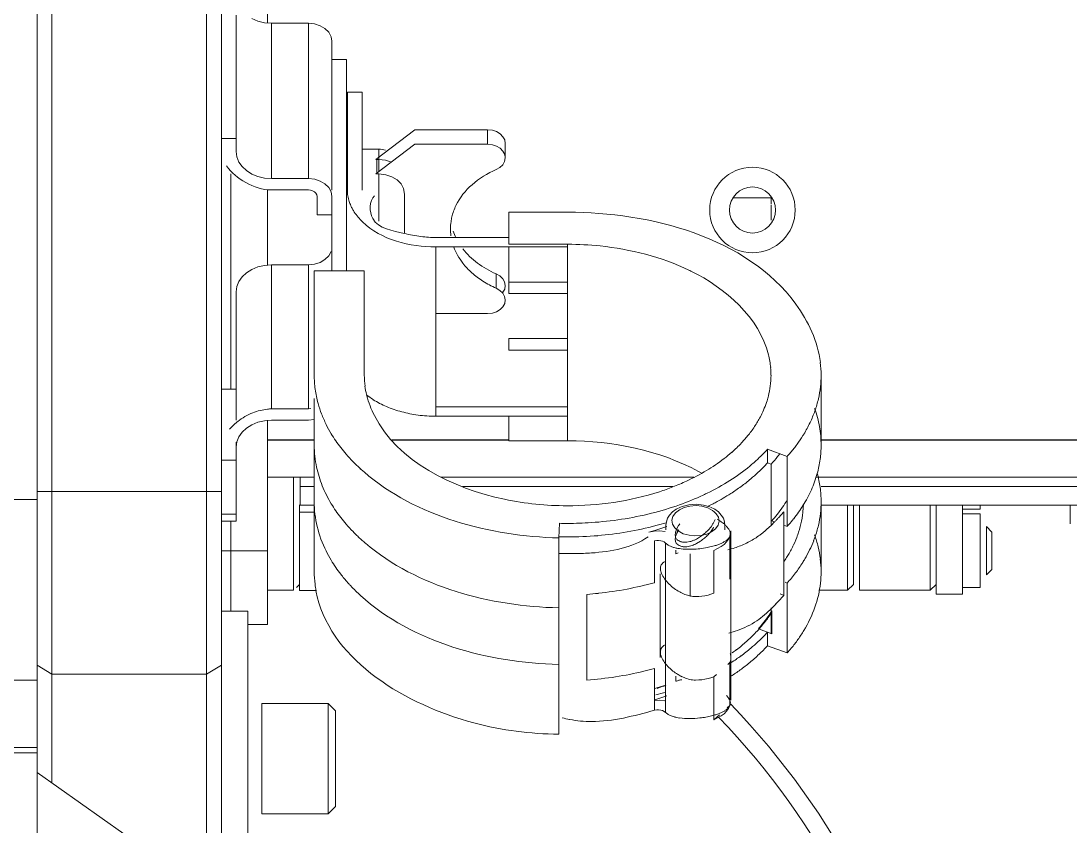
# Model space of a CAD drawing. Header units: centimetres. Extents: x 405464 to 563355, y 50011 to 66875.
# Drawn here: x 512110.53 to 512119.57, y 53189.44 to 53196.38 of the extents above; entities that cross this region are included whole.
import ezdxf

# ---------------------------------------------------------------- set-up
doc = ezdxf.new("R2010")
doc.units = ezdxf.units.CM
doc.linetypes.add('DASHED2', pattern=[9.525, 6.35, -3.175])
doc.layers.get('0').update_dxf_attribs({"lineweight": 9})
doc.layers.add('0-KRCN-MİMARİ-220526', color=8, linetype='Continuous', lineweight=9)
doc.layers.add('03__ASM_ALL_CURVES', color=7, linetype='Continuous')
doc.layers.add('DV_alçıpanel_duvar_yeni', color=1, linetype='Continuous', lineweight=20, true_color=0xff0000)

# ---------------------------------------------------------------- blocks, each defined once
blk = doc.blocks.new('A$C64829d13')
at = {"color": 8, "linetype": 'Continuous'}
for p, q in [((149.6477, 88.6229), (149.6477, 90.2788)), ((149.6014, 89.8401), (149.6014, 90.1703)), ((149.6311, 90.0339), (149.6311, 90.1604)), ((149.7137, 90.1081), (149.8375, 90.0206)), ((149.8375, 90.0045), (149.8375, 90.1119)), ((149.5034, 90.0589), (149.5116, 90.0671)), ((149.5034, 89.9516), (149.5034, 90.0589)), ((149.5859, 90.0671), (149.5116, 90.0671)), ((149.5116, 89.9433), (149.5116, 90.0671)), ((149.5859, 89.9433), (149.5859, 90.0671)), ((149.6311, 89.1017), (149.6311, 90.0339)), ((149.821, 90.0323), (149.821, 89.7059)), ((149.8375, 90.0045), (149.8375, 89.9986)), ((149.8375, 89.9986), (149.9828, 89.9986)), ((149.8375, 88.8953), (149.8375, 89.9986)), ((150.0026, 89.9928), (149.8375, 89.9928)), ((149.2531, 89.978), (149.2531, 89.9653)), ((149.2532, 89.765), (149.2532, 89.9653)), ((149.0795, 89.9616), (149.0731, 89.9562)), ((149.0751, 89.9597), (149.0795, 89.9616)), ((149.0795, 89.9136), (149.0795, 89.9616)), ((149.1271, 89.9574), (149.1233, 89.9586)), ((149.1334, 89.9534), (149.135, 89.9523)), ((149.1334, 89.7637), (149.1334, 89.9534)), ((149.0614, 89.9457), (149.063, 89.949)), ((149.0643, 89.9484), (149.0614, 89.9457)), ((149.0614, 89.9457), (149.0614, 89.8977)), ((149.1434, 89.9506), (149.1457, 89.951)), ((149.1457, 89.951), (149.1457, 89.9042)), ((149.5034, 89.9516), (149.5116, 89.9433)), ((149.5859, 89.9433), (149.5116, 89.9433)), ((149.0603, 89.9398), (149.0603, 89.7501)), ((149.132, 89.9349), (149.1387, 89.9372)), ((149.1387, 89.9372), (149.1454, 89.9393)), ((149.1218, 89.9186), (149.1218, 89.9128)), ((149.0763, 89.911), (149.0795, 89.9136)), ((149.0963, 89.9171), (149.0999, 89.9172)), ((149.2217, 89.9173), (149.2217, 89.8212)), ((149.6311, 89.9005), (149.6477, 89.9107)), ((149.6477, 89.9107), (149.821, 89.9107)), ((149.8375, 89.9005), (149.821, 89.9107)), ((150.0026, 89.9174), (149.8375, 89.9174)), ((149.0603, 89.8918), (149.0605, 89.8944)), ((149.0605, 89.8944), (149.0614, 89.8977)), ((149.0614, 89.8977), (149.0636, 89.8997)), ((148.9972, 89.8868), (149.0192, 89.8787)), ((148.9972, 89.8085), (148.9972, 89.8868)), ((149.1396, 89.8918), (149.1396, 89.7982)), ((149.0192, 89.8787), (149.0192, 89.8635)), ((149.0144, 89.8653), (149.0294, 89.8597)), ((149.0144, 89.8395), (149.0144, 89.8653)), ((149.0151, 89.8364), (149.0151, 89.865)), ((149.6014, 89.8549), (149.5793, 89.8549)), ((149.5793, 89.6261), (149.5793, 89.8549)), ((149.6014, 89.8401), (149.6311, 89.8401)), ((149.6206, 89.7392), (149.6206, 89.8401)), ((149.0008, 89.8223), (149.0072, 89.8293)), ((148.7809, 89.8136), (148.8007, 89.8136)), ((148.7809, 89.8136), (148.7809, 89.731)), ((148.8304, 89.8209), (148.8007, 89.8209)), ((148.8007, 89.8209), (148.8007, 89.8136)), ((148.8007, 89.8136), (148.8007, 89.7218)), ((148.8304, 89.8007), (148.8304, 89.8209)), ((148.8304, 89.81), (148.837, 89.8166)), ((148.837, 89.8166), (148.9163, 89.8166)), ((148.837, 89.7211), (148.837, 89.8166)), ((148.9163, 89.7211), (148.9163, 89.8166)), ((148.9229, 89.81), (148.9295, 89.8166)), ((148.9618, 89.8166), (148.9295, 89.8166)), ((148.9295, 89.7211), (148.9295, 89.8166)), ((149.005, 89.8207), (149.0008, 89.8223)), ((149.0008, 89.8223), (149.0008, 89.7287)), ((149.0795, 89.7719), (149.0795, 89.82)), ((149.106, 89.8237), (149.106, 89.7757)), ((149.5436, 89.8169), (149.5245, 89.8169)), ((149.5436, 89.8169), (149.5436, 89.8026)), ((149.5436, 89.81), (149.5471, 89.8134)), ((149.5502, 89.8166), (149.5793, 89.8166)), ((149.5502, 89.6898), (149.5502, 89.8166)), ((148.8304, 89.7439), (148.8304, 89.8007)), ((148.9229, 89.81), (148.9229, 89.7211)), ((148.9995, 89.8077), (148.9972, 89.8085)), ((149.0603, 89.7982), (149.0605, 89.8008)), ((149.0605, 89.8008), (149.0614, 89.8041)), ((149.0614, 89.8041), (149.0614, 89.756)), ((149.1457, 89.8081), (149.1457, 89.7613)), ((149.5436, 89.7281), (149.5436, 89.8026)), ((148.7677, 89.7932), (148.7738, 89.7994)), ((148.7677, 89.7514), (148.7677, 89.7932)), ((148.7738, 89.7452), (148.7738, 89.7994)), ((148.9592, 89.7956), (148.9592, 89.7173)), ((149.5271, 89.6017), (149.5271, 89.7956)), ((149.0713, 89.7677), (149.0752, 89.77)), ((149.0752, 89.77), (149.0795, 89.7719)), ((149.079, 89.7669), (149.0868, 89.7688)), ((149.1194, 89.7747), (149.1218, 89.7757)), ((149.1218, 89.7757), (149.1218, 89.7718)), ((149.2532, 89.7756), (149.2348, 89.7755)), ((149.2531, 89.7756), (149.2531, 89.7579)), ((149.5793, 89.7723), (149.6206, 89.7723)), ((149.6311, 89.7723), (149.6206, 89.7723)), ((149.0874, 89.7537), (149.0819, 89.7511)), ((149.0937, 89.7552), (149.0874, 89.7537)), ((149.1005, 89.7557), (149.0937, 89.7552)), ((149.0988, 89.7643), (149.0942, 89.7615)), ((149.0988, 89.7592), (149.0942, 89.7564)), ((149.1071, 89.755), (149.1005, 89.7557)), ((149.1097, 89.7628), (149.1061, 89.7621)), ((149.1137, 89.7532), (149.1071, 89.755)), ((149.1193, 89.7502), (149.1137, 89.7532)), ((149.1224, 89.7526), (149.1226, 89.754)), ((149.135, 89.7625), (149.1334, 89.7637)), ((149.2522, 89.7568), (149.2432, 89.7569)), ((149.2531, 89.7579), (149.2522, 89.7416)), ((148.6803, 89.7422), (148.6803, 89.7211)), ((148.7677, 89.7514), (148.7738, 89.7452)), ((148.8304, 89.7218), (148.8304, 89.7439)), ((148.9972, 89.7452), (149.0008, 89.7438)), ((148.9972, 89.6668), (148.9972, 89.7452)), ((149.0151, 89.6753), (149.0151, 89.7429)), ((149.0627, 89.7481), (149.0615, 89.7503)), ((149.0651, 89.745), (149.0627, 89.7481)), ((149.0669, 89.7438), (149.0669, 89.7489)), ((149.0674, 89.7399), (149.0669, 89.7438)), ((149.0819, 89.7511), (149.0775, 89.7477)), ((149.0825, 89.7454), (149.0807, 89.7428)), ((149.0859, 89.7494), (149.0825, 89.7454)), ((149.1187, 89.749), (149.1203, 89.7517)), ((149.1188, 89.7441), (149.1203, 89.7466)), ((149.1232, 89.7467), (149.1193, 89.7502)), ((149.1203, 89.7466), (149.1212, 89.7485)), ((149.1256, 89.7426), (149.1232, 89.7467)), ((149.1263, 89.7382), (149.1256, 89.7426)), ((149.133, 89.7438), (149.133, 89.7489)), ((149.134, 89.7509), (149.1401, 89.7502)), ((149.1401, 89.7502), (149.1461, 89.7504)), ((149.1461, 89.7504), (149.1523, 89.7516)), ((148.7809, 89.731), (148.8007, 89.731)), ((149.0008, 89.7287), (149.0069, 89.7354)), ((149.0118, 89.7398), (149.0144, 89.7388)), ((149.0766, 89.7308), (149.079, 89.7287)), ((149.0796, 89.741), (149.078, 89.7374)), ((149.118, 89.7264), (149.1224, 89.7298)), ((149.1224, 89.7298), (149.1252, 89.7338)), ((149.1252, 89.7338), (149.1263, 89.7382)), ((149.1289, 89.7323), (149.1256, 89.7288)), ((149.6311, 89.7392), (149.6146, 89.7392)), ((149.6146, 89.7315), (149.6146, 89.7392)), ((149.6146, 89.7315), (149.6311, 89.7315)), ((149.6146, 89.6709), (149.6146, 89.7315)), ((148.9592, 89.7211), (146.6372, 89.7211)), ((148.7809, 89.7259), (148.8007, 89.7259)), ((148.7809, 89.7259), (148.7809, 89.7218)), ((148.8304, 89.721), (148.8304, 89.7218)), ((149.079, 89.7287), (149.0807, 89.7272)), ((149.0807, 89.7272), (149.0861, 89.7243)), ((149.0911, 89.7211), (149.0837, 89.7232)), ((149.0991, 89.7203), (149.0911, 89.7211)), ((149.1072, 89.7208), (149.0991, 89.7203)), ((149.0993, 89.7218), (149.1061, 89.7223)), ((149.1216, 89.7259), (149.1168, 89.7235)), ((149.1256, 89.7288), (149.1216, 89.7259)), ((149.5436, 89.7292), (149.5271, 89.7292)), ((149.543, 89.7211), (149.5271, 89.7211)), ((149.543, 89.6898), (149.543, 89.7211)), ((149.5436, 89.7208), (149.5436, 89.7281)), ((149.8375, 89.7151), (150.0026, 89.7151)), ((148.9592, 89.7003), (146.6372, 89.7003)), ((149.1254, 89.7003), (149.3609, 89.7003)), ((149.543, 89.7003), (149.5271, 89.7003)), ((149.6311, 89.7059), (149.821, 89.7059)), ((149.821, 89.7059), (149.8375, 89.7059)), ((149.821, 89.1198), (149.821, 89.7059)), ((148.9652, 89.6898), (146.6009, 89.6898)), ((149.3847, 89.6898), (149.1016, 89.6898)), ((149.5793, 89.6898), (149.5271, 89.6898)), ((149.0192, 89.6738), (149.0151, 89.6753)), ((149.0192, 89.6738), (149.0192, 89.6586)), ((149.6311, 89.6709), (149.6146, 89.6709)), ((149.6146, 89.6508), (149.6146, 89.6709)), ((149.0192, 89.6586), (148.9972, 89.6668)), ((146.6009, 89.6485), (148.9592, 89.6485)), ((148.9592, 89.6482), (146.6009, 89.6482)), ((148.9592, 89.6539), (148.9592, 89.5755)), ((149.2432, 89.6491), (149.3092, 89.6491)), ((149.2432, 89.429), (149.2432, 89.6491)), ((149.3092, 89.6491), (149.3092, 89.6217)), ((149.3092, 89.6485), (149.4399, 89.6485)), ((149.4402, 89.6482), (149.3092, 89.6482)), ((149.5271, 89.6485), (149.5793, 89.6485)), ((149.5793, 89.6482), (149.5271, 89.6482)), ((149.6146, 89.6564), (149.6138, 89.6503)), ((149.5337, 89.6261), (149.5271, 89.6253)), ((149.5337, 89.6261), (149.575, 89.6261)), ((149.583, 89.6267), (149.575, 89.6261)), ((149.6146, 89.626), (149.6146, 89.4824)), ((149.2432, 89.6217), (149.3909, 89.6217)), ((149.3909, 89.6217), (149.3909, 89.432)), ((149.5309, 89.613), (149.5337, 89.6134)), ((149.5337, 89.6134), (149.575, 89.6134)), ((149.5337, 89.6134), (149.5337, 89.452)), ((149.575, 89.452), (149.575, 89.6134)), ((149.3909, 89.6111), (149.2432, 89.6111)), ((149.6311, 89.5914), (149.6146, 89.5914)), ((149.6206, 89.35), (149.6206, 89.5914)), ((149.471, 89.4588), (149.471, 89.5755)), ((149.5271, 89.4588), (149.5271, 89.5755)), ((149.3092, 89.5475), (149.2432, 89.5475)), ((149.3092, 89.5347), (149.3092, 89.5475)), ((149.2432, 89.5347), (149.3092, 89.5347)), ((149.3329, 89.5066), (149.3909, 89.5066)), ((149.2432, 89.4841), (149.3092, 89.4841)), ((149.3092, 89.4841), (149.3092, 89.432)), ((149.3158, 89.4837), (149.319, 89.4807)), ((149.3092, 89.4714), (149.2432, 89.4714)), ((149.319, 89.4807), (149.3233, 89.4781)), ((149.3233, 89.4781), (149.3233, 89.462)), ((149.471, 89.4588), (149.5271, 89.4588)), ((149.4908, 89.2218), (149.4908, 89.4588)), ((149.5073, 89.3959), (149.5073, 89.4588)), ((149.575, 89.452), (149.5337, 89.452)), ((149.5827, 89.4526), (149.575, 89.452)), ((149.5793, 89.3681), (149.5793, 89.452)), ((149.5109, 89.4419), (149.5082, 89.437)), ((149.3909, 89.432), (149.2432, 89.432)), ((149.3092, 89.429), (149.2432, 89.429)), ((149.3092, 89.393), (149.3092, 89.429)), ((149.3092, 89.4214), (149.3909, 89.4214)), ((149.4259, 89.3728), (149.4259, 89.4162)), ((149.0153, 89.4021), (149.0153, 89.3852)), ((149.4546, 89.3502), (149.4546, 89.4029)), ((149.3092, 89.393), (149.2432, 89.393)), ((149.5238, 89.3959), (149.5073, 89.3959)), ((149.5073, 89.3756), (149.5073, 89.3959)), ((149.5238, 89.3756), (149.5238, 89.3959)), ((149.0153, 89.384), (149.0153, 89.3776)), ((149.0153, 89.3771), (149.0579, 89.3771)), ((149.427, 89.3666), (149.4259, 89.3727)), ((149.4735, 89.2586), (149.4735, 89.3683)), ((149.49, 89.2586), (149.49, 89.3683)), ((149.5073, 89.3683), (149.5073, 89.2016)), ((149.575, 89.3681), (149.5337, 89.3681)), ((149.4402, 89.3533), (149.4343, 89.3568)), ((149.575, 89.3554), (149.5337, 89.3554)), ((149.5337, 89.1814), (149.5337, 89.3554)), ((149.575, 89.3554), (149.575, 89.1814)), ((149.4144, 89.3169), (149.4579, 89.3502)), ((149.4546, 89.3502), (149.4579, 89.3502)), ((149.4546, 89.3224), (149.4546, 89.3477)), ((149.457, 89.3502), (149.457, 89.3341)), ((149.3131, 89.332), (149.3131, 89.3159)), ((149.4579, 89.3341), (149.4144, 89.3007)), ((149.4471, 89.3349), (149.4406, 89.337)), ((149.4546, 89.3341), (149.4471, 89.3349)), ((149.4579, 89.3341), (149.4546, 89.3341)), ((149.4546, 89.3224), (149.4735, 89.3224)), ((149.6146, 89.1721), (149.6146, 89.3251)), ((149.3137, 89.3121), (149.3131, 89.3159)), ((149.3275, 89.3175), (149.3329, 89.3169)), ((149.3329, 89.3169), (149.4144, 89.3169)), ((149.3329, 89.3007), (149.3329, 89.3169)), ((149.6146, 89.3106), (149.6311, 89.3106)), ((149.4144, 89.3007), (149.3329, 89.3007)), ((149.4735, 89.2586), (149.49, 89.2586)), ((149.4908, 89.2218), (149.5073, 89.2218)), ((149.5337, 89.1814), (149.575, 89.1814)), ((149.5793, 89.1017), (149.5793, 89.1814))]:
    blk.add_line(p, q, dxfattribs=at)
for points in [[(149.063, 89.949), (149.0651, 89.952), (149.0679, 89.9549)], [(149.0679, 89.9549), (149.0713, 89.9574), (149.0751, 89.9597)], [(149.135, 89.9523), (149.1368, 89.9514), (149.1389, 89.9508), (149.1412, 89.9505), (149.1434, 89.9506)], [(149.1457, 89.9401), (149.1401, 89.9399), (149.134, 89.9406), (149.1334, 89.9408)], [(149.0795, 89.9136), (149.0826, 89.9147), (149.0859, 89.9156), (149.0893, 89.9163), (149.0928, 89.9168), (149.0963, 89.9171)], [(149.0609, 89.8876), (149.0608, 89.8879), (149.0603, 89.8911), (149.0603, 89.8918)], [(149.0795, 89.82), (149.0826, 89.8211), (149.0859, 89.822), (149.0893, 89.8227), (149.0928, 89.8232), (149.0963, 89.8236), (149.0999, 89.8237)], [(149.0608, 89.7943), (149.0603, 89.7976), (149.0603, 89.7982)], [(149.0651, 89.7623), (149.0679, 89.7652), (149.0713, 89.7677)], [(149.0614, 89.756), (149.0629, 89.7593), (149.0651, 89.7623)], [(149.1457, 89.7613), (149.1434, 89.7609), (149.1412, 89.7608), (149.1389, 89.7611), (149.1368, 89.7617), (149.135, 89.7625)], [(149.0775, 89.7477), (149.0747, 89.7436), (149.0735, 89.7393)], [(149.133, 89.7438), (149.1325, 89.7399), (149.1312, 89.736), (149.1289, 89.7323)], [(149.1523, 89.7516), (149.1454, 89.7496), (149.1387, 89.7475), (149.1322, 89.7453)], [(149.071, 89.7323), (149.0687, 89.736), (149.0674, 89.7399)], [(149.083, 89.7235), (149.0782, 89.7259), (149.0742, 89.7289), (149.071, 89.7323)], [(149.0735, 89.7393), (149.0742, 89.7349), (149.0766, 89.7308)], [(149.0861, 89.7243), (149.0927, 89.7225), (149.0993, 89.7218)], [(149.1061, 89.7223), (149.1125, 89.7238), (149.118, 89.7264)], [(149.1168, 89.7235), (149.1147, 89.7227), (149.1072, 89.7208)], [(149.6138, 89.6503), (149.6116, 89.6447), (149.6079, 89.6395), (149.603, 89.635), (149.5971, 89.6312), (149.5903, 89.6284), (149.583, 89.6267)], [(149.3329, 89.5066), (149.3275, 89.506), (149.3228, 89.5045), (149.3188, 89.502)], [(149.3188, 89.502), (149.3156, 89.4989), (149.3137, 89.4952), (149.3131, 89.4913), (149.3138, 89.4874), (149.3158, 89.4837)], [(149.3158, 89.4676), (149.3138, 89.4712), (149.3131, 89.4751), (149.3137, 89.4791), (149.3156, 89.4827), (149.3162, 89.4833)], [(149.6146, 89.4824), (149.6139, 89.4764), (149.6116, 89.4708), (149.608, 89.4655)], [(149.3233, 89.462), (149.319, 89.4645), (149.3158, 89.4676)], [(149.608, 89.4655), (149.603, 89.4609), (149.597, 89.4571), (149.5902, 89.4543), (149.5827, 89.4526)], [(149.5337, 89.452), (149.5269, 89.4513), (149.5205, 89.4493), (149.5151, 89.4461), (149.5109, 89.4419)], [(149.4343, 89.3568), (149.4298, 89.3614), (149.427, 89.3666)], [(149.5073, 89.3756), (149.5083, 89.3702), (149.5109, 89.3655), (149.5151, 89.3614), (149.5205, 89.3581), (149.5266, 89.3562), (149.5337, 89.3554)], [(149.5337, 89.3681), (149.5312, 89.3683), (149.5289, 89.369), (149.5269, 89.3701), (149.5253, 89.3716), (149.5243, 89.3735), (149.5238, 89.3756)], [(149.575, 89.3554), (149.583, 89.3548), (149.5903, 89.3531), (149.5971, 89.3503), (149.603, 89.3465), (149.6079, 89.342), (149.6116, 89.3368), (149.6138, 89.3311), (149.6146, 89.3251)], [(149.3233, 89.3453), (149.319, 89.3428), (149.3158, 89.3398), (149.3138, 89.3361), (149.3131, 89.332)], [(149.4546, 89.3502), (149.4469, 89.3511), (149.4402, 89.3533)], [(149.3131, 89.332), (149.3137, 89.3283), (149.3156, 89.3246), (149.3188, 89.3214), (149.3229, 89.319), (149.3275, 89.3175)], [(149.3329, 89.3007), (149.3275, 89.3013), (149.3228, 89.3028), (149.3188, 89.3053), (149.3156, 89.3085), (149.3137, 89.3121)], [(149.5073, 89.2016), (149.5082, 89.1964), (149.5109, 89.1915), (149.5151, 89.1873), (149.5205, 89.1841), (149.5269, 89.1821), (149.5337, 89.1814)], [(149.575, 89.1814), (149.5827, 89.1808), (149.5902, 89.1791), (149.597, 89.1762)]]:
    blk.add_lwpolyline(points, dxfattribs=at)
for radius in [0.0479, 0.0258]:
    blk.add_circle((149.0361, 89.3906), radius, dxfattribs=at)
for centre, radius, start, end in [((149.6841, 90.5463), 0.8668, 27.8581, 223.9903), ((149.6841, 90.5463), 0.847, 27.5534, 223.9227), ((149.1017, 89.8788), 0.081, 104.1569, 106.2116), ((149.11, 89.9057), 0.0546, 78.5166, 81.8364), ((149.1119, 89.9153), 0.0448, 75.2116, 78.5109), ((149.2186, 89.8497), 0.1139, 74.4075, 78.6833), ((149.2333, 89.5991), 0.3465, 104.9056, 106.7972), ((149.244, 89.6255), 0.3176, 109.991, 110.4346), ((149.231, 89.6159), 0.3223, 107.2242, 107.6447), ((149.2452, 89.6221), 0.3212, 108.5897, 109.9893), ((149.2322, 89.6121), 0.3263, 106.2761, 107.2232), ((149.2336, 89.6074), 0.3312, 105.4334, 106.2764), ((149.1845, 89.7198), 0.2297, 122.7717, 125.9009), ((149.0949, 89.8712), 0.0468, 64.4103, 67.7072), ((149.0928, 89.8669), 0.0516, 59.0428, 64.382), ((149.0912, 89.8641), 0.0548, 56.902, 59.0805), ((149.0904, 89.8628), 0.0564, 50.2443, 56.8949), ((149.0917, 89.8644), 0.0542, 45.9387, 50.2598), ((149.2437, 89.5517), 0.3658, 103.5633, 105.5366), ((149.1749, 89.7331), 0.2133, 125.8936, 129.5527), ((149.1861, 89.7023), 0.2326, 122.7346, 124.6493), ((149.1303, 89.7673), 0.1789, 138.0629, 140.3215), ((149.1739, 89.7192), 0.2118, 126.1043, 129.9224), ((149.1719, 89.7278), 0.1951, 127.1984, 131.4568), ((149.1815, 89.709), 0.2244, 124.6517, 126.1273), ((149.181, 89.716), 0.2099, 125.6494, 127.2309), ((149.16, 89.7414), 0.1769, 131.4662, 135.7143), ((149.1456, 89.75), 0.1698, 136.5175, 138.065), ((149.1579, 89.7466), 0.1712, 138.6543, 140.1886), ((149.148, 89.7529), 0.1603, 138.0811, 138.9695), ((149.1519, 89.7493), 0.1656, 135.736, 138.0732), ((149.0882, 89.7635), 0.1044, 104.207, 109.7011), ((149.1348, 89.7635), 0.1433, 141.5499, 147.1066), ((149.1439, 89.7564), 0.1549, 138.9596, 141.5863), ((149.1511, 89.6974), 0.1952, 134.456, 136.2608), ((149.2028, 89.6478), 0.2668, 136.2366, 137.1291), ((149.2524, 89.4135), 0.4089, 94.314, 96.1463), ((149.3413, 89.6753), 0.199, 43.2564, 47.7376), ((149.0771, 89.7955), 0.1179, 173.5977, 179.9558), ((149.3485, 89.6822), 0.189, 42.6909, 43.2222), ((149.3505, 89.6841), 0.1863, 41.7681, 42.6919), ((149.3572, 89.6899), 0.1774, 37.766, 41.793), ((149.0767, 89.7956), 0.1175, 179.9634, 186.8998), ((149.3708, 89.7003), 0.1603, 31.056, 37.8081), ((149.1084, 89.7049), 0.1518, 148.8439, 149.6517), ((149.1102, 89.7037), 0.1539, 147.8984, 148.8436), ((149.1219, 89.7029), 0.1461, 148.6979, 149.6875), ((149.1267, 89.6999), 0.1517, 146.3651, 148.6894), ((149.3838, 89.7082), 0.1451, 26.3474, 31.0158), ((149.0863, 89.6736), 0.1002, 107.6701, 109.5309), ((149.088, 89.6681), 0.106, 103.2014, 107.6427), ((149.1068, 89.6658), 0.1049, 96.4433, 100.9892), ((149.107, 89.6647), 0.1061, 91.9477, 96.4887), ((149.0888, 89.7143), 0.13, 158.8982, 160.6396), ((149.0911, 89.7169), 0.1122, 160.3764, 173.5856), ((149.0917, 89.668), 0.1077, 126.3196, 128.3325), ((149.1239, 89.7181), 0.0526, 124.4115, 130.4026), ((149.1239, 89.713), 0.0526, 124.4115, 130.4026), ((149.1172, 89.7244), 0.0394, 113.0663, 117.7309), ((149.1151, 89.7292), 0.0341, 109.2548, 113.0439), ((149.1136, 89.7335), 0.0296, 104.6729, 109.2705), ((149.0977, 89.7639), 0.0256, 331.5352, 335.8986), ((149.1157, 89.76), 0.00687, 26.4846, 38.7262), ((149.1157, 89.7549), 0.00687, 26.4846, 38.7262), ((149.2432, 89.3563), 0.4006, 90.0036, 94.8362), ((149.3291, 89.5986), 0.2171, 49.0723, 49.6226), ((149.3326, 89.6025), 0.2118, 47.6774, 49.0758), ((149.1277, 89.6279), 0.1754, 139.0036, 141.7481), ((149.1318, 89.6243), 0.1808, 138.0687, 139.0127), ((149.1443, 89.6108), 0.1855, 134.4621, 135.842), ((149.1068, 89.7262), 0.0309, 147.6338, 151.545), ((149.1239, 89.713), 0.0526, 130.3562, 136.2877), ((149.0868, 89.7655), 0.0385, 322.7821, 326.2864), ((149.2333, 89.4096), 0.3462, 104.9052, 106.8807), ((149.2432, 89.3395), 0.4022, 89.962, 93.7788), ((149.2432, 89.3429), 0.3988, 88.7151, 89.9608), ((149.3585, 89.6277), 0.1756, 37.6959, 40.8362), ((149.0771, 89.7172), 0.1179, 173.5977, 179.9558), ((149.1177, 89.6355), 0.1629, 141.704, 148.0725), ((149.2187, 89.5396), 0.2884, 136.6229, 137.2356), ((149.1497, 89.6197), 0.1803, 138.6424, 141.5685), ((149.1759, 89.5801), 0.2295, 135.8302, 136.6233), ((149.2317, 89.4004), 0.3401, 104.0159, 109.5582), ((149.3708, 89.637), 0.1602, 31.0641, 37.7472), ((149.0882, 89.7174), 0.1092, 173.6426, 177.7768), ((149.1965, 89.496), 0.2521, 118.0494, 122.6626), ((149.2054, 89.4798), 0.2706, 116.9864, 118.0909), ((149.2081, 89.4745), 0.2766, 116.2508, 116.9878), ((149.2198, 89.4339), 0.3045, 109.5634, 114.9699), ((149.2104, 89.4547), 0.2817, 115.6073, 116.0441), ((149.2118, 89.4516), 0.2851, 115.0218, 115.607), ((149.2283, 89.4353), 0.2848, 107.9929, 111.1744), ((149.2205, 89.4554), 0.2632, 111.1659, 114.8503), ((149.2067, 89.8871), 0.2315, 240.7138, 241.5962), ((149.3325, 89.524), 0.2119, 47.7077, 49.0757), ((149.1368, 89.5659), 0.1637, 138.0489, 141.9704), ((149.1456, 89.5603), 0.1698, 136.5175, 138.065), ((149.1638, 89.5264), 0.1959, 129.5529, 133.1771), ((149.4085, 89.6538), 0.1186, 0.0583, 12.1987), ((149.1297, 89.5477), 0.1781, 139.0128, 139.9041), ((149.1318, 89.5459), 0.1808, 138.0687, 139.0127), ((149.1313, 89.5703), 0.1566, 141.989, 143.4136), ((149.1471, 89.5437), 0.1719, 135.4734, 138.0561), ((149.1546, 89.5363), 0.1824, 133.1932, 135.4761), ((149.166, 89.5403), 0.1619, 131.218, 136.6187), ((149.1772, 89.5276), 0.1788, 127.6821, 131.2392), ((149.3585, 89.5492), 0.1757, 37.7547, 40.8255), ((149.1573, 89.5487), 0.1497, 136.6598, 138.9608), ((149.3708, 89.5585), 0.1603, 31.056, 37.8081), ((149.11, 89.5621), 0.1537, 148.1042, 148.8441), ((149.1522, 89.5531), 0.143, 138.9606, 141.3189), ((149.3838, 89.5665), 0.1451, 26.3474, 31.0158), ((149.5791, 89.6731), 0.0566, 314.3744, 319.224), ((149.5691, 89.6847), 0.0721, 291.8664, 307.3125), ((149.3908, 89.474), 0.1477, 82.2068, 89.9465), ((149.5742, 89.6637), 0.0503, 270.9087, 275.8272), ((149.1162, 89.5742), 0.101, 162.6826, 165.8938), ((149.4175, 89.5353), 0.0805, 50.6669, 57.3237), ((149.0771, 89.5755), 0.1179, 173.5977, 179.9558), ((149.1128, 89.575), 0.0975, 165.8777, 172.3686), ((149.3713, 89.5745), 0.0998, 13.2759, 14.0533), ((149.3735, 89.575), 0.0976, 7.6434, 13.2937), ((149.1096, 89.5755), 0.0943, 172.3715, 179.9905), ((149.377, 89.5755), 0.094, 0.0206, 7.6496), ((149.0767, 89.5755), 0.1175, 179.9634, 186.8998), ((149.1093, 89.5755), 0.0939, 180.0105, 185.0908), ((149.1121, 89.5758), 0.0968, 185.1173, 193.8049), ((149.284, 89.3852), 0.1009, 57.5417, 67.0471), ((149.2136, 89.6805), 0.2467, 243.8854, 244.4518), ((149.2432, 89.7813), 0.3523, 264.0762, 269.9932), ((149.313, 89.3948), 0.0616, 18.611, 25.6172), ((149.3159, 89.4117), 0.0585, 352.0421, 7.5156), ((149.3876, 89.2613), 0.1602, 76.0312, 82.8647), ((149.3153, 89.4118), 0.0591, 346.8684, 352.043), ((149.3136, 89.4123), 0.0609, 333.8758, 346.8188), ((149.4429, 89.3662), 0.0474, 18.3033, 24.3209), ((149.4546, 89.3512), 0.0287, 255, 270)]:
    blk.add_arc(centre, radius, start, end, dxfattribs=at)
for points, knots in [([(149.2531, 89.978), (149.2851, 89.9773), (149.3888, 89.9655), (149.5058, 89.8968), (149.5237, 89.8239)], [0, 0, 0, 0, 0.299616, 1, 1, 1, 1]), ([(149.0717, 89.954), (149.0705, 89.9535), (149.0684, 89.9524), (149.0664, 89.9512), (149.0655, 89.9505)], [0, 0, 0, 0, 0.527165, 1, 1, 1, 1]), ([(149.0791, 89.9566), (149.0778, 89.9563), (149.0753, 89.9555), (149.0728, 89.9545), (149.0717, 89.954)], [0, 0, 0, 0, 0.51676, 1, 1, 1, 1]), ([(149.0949, 89.9597), (149.0927, 89.9595), (149.0883, 89.9588), (149.084, 89.9579), (149.0819, 89.9574)], [0, 0, 0, 0, 0.508488, 1, 1, 1, 1]), ([(149.1177, 89.9597), (149.1141, 89.9602), (149.1064, 89.9607), (149.0988, 89.9602), (149.0949, 89.9597)], [0, 0, 0, 0, 0.484454, 1, 1, 1, 1]), ([(149.1334, 89.9534), (149.1326, 89.9543), (149.1306, 89.9558), (149.1283, 89.9569), (149.1271, 89.9574)], [0, 0, 0, 0, 0.47096, 1, 1, 1, 1]), ([(149.2165, 89.9637), (149.2205, 89.9637), (149.2288, 89.9633), (149.2369, 89.9622), (149.2409, 89.9614)], [0, 0, 0, 0, 0.495664, 1, 1, 1, 1]), ([(149.0612, 89.9453), (149.0609, 89.9445), (149.0607, 89.9426), (149.0612, 89.9409), (149.0615, 89.94)], [0, 0, 0, 0, 0.486446, 1, 1, 1, 1]), ([(149.0655, 89.9505), (149.0645, 89.9498), (149.0628, 89.9483), (149.0616, 89.9463), (149.0612, 89.9453)], [0, 0, 0, 0, 0.540913, 1, 1, 1, 1]), ([(149.0615, 89.94), (149.0619, 89.9391), (149.0629, 89.9371), (149.0643, 89.9355), (149.0651, 89.9346)], [0, 0, 0, 0, 0.467791, 1, 1, 1, 1]), ([(149.1151, 89.9169), (149.1163, 89.917), (149.1186, 89.9174), (149.1208, 89.9182), (149.1218, 89.9186)], [0, 0, 0, 0, 0.514062, 1, 1, 1, 1]), ([(149.0999, 89.9172), (149.1021, 89.9172), (149.1064, 89.9167), (149.1106, 89.9153), (149.1127, 89.9145)], [0, 0, 0, 0, 0.487734, 1, 1, 1, 1]), ([(149.1579, 89.9074), (149.1683, 89.9099), (149.1895, 89.914), (149.2109, 89.9165), (149.2217, 89.9173)], [0, 0, 0, 0, 0.496171, 1, 1, 1, 1]), ([(149.0192, 89.8787), (149.0222, 89.882), (149.0286, 89.8885), (149.0355, 89.8946), (149.0391, 89.8976)], [0, 0, 0, 0, 0.491726, 1, 1, 1, 1]), ([(149.1294, 89.9034), (149.1313, 89.9016), (149.1346, 89.8979), (149.1371, 89.8937), (149.138, 89.8915)], [0, 0, 0, 0, 0.532484, 1, 1, 1, 1]), ([(149.1392, 89.8874), (149.1394, 89.8856), (149.139, 89.8815), (149.1358, 89.8788), (149.134, 89.8779)], [0, 0, 0, 0, 0.48193, 1, 1, 1, 1]), ([(149.138, 89.8915), (149.1383, 89.8909), (149.1388, 89.8895), (149.1391, 89.8881), (149.1392, 89.8874)], [0, 0, 0, 0, 0.517282, 1, 1, 1, 1]), ([(148.9785, 89.8617), (148.9806, 89.8651), (148.985, 89.8719), (148.99, 89.8783), (148.9926, 89.8815)], [0, 0, 0, 0, 0.493979, 1, 1, 1, 1]), ([(149.0224, 89.8668), (149.0248, 89.8694), (149.0299, 89.8745), (149.0353, 89.8792), (149.038, 89.8815)], [0, 0, 0, 0, 0.493587, 1, 1, 1, 1]), ([(148.9599, 89.8087), (148.9609, 89.8178), (148.9653, 89.8364), (148.9735, 89.8535), (148.9785, 89.8617)], [0, 0, 0, 0, 0.489218, 1, 1, 1, 1]), ([(149.0144, 89.8367), (149.0197, 89.8419), (149.0314, 89.852), (149.0454, 89.8591), (149.053, 89.8618)], [0, 0, 0, 0, 0.475506, 1, 1, 1, 1]), ([(149.0264, 89.8562), (149.0243, 89.8537), (149.0203, 89.8486), (149.0166, 89.8432), (149.0149, 89.8405)], [0, 0, 0, 0, 0.505194, 1, 1, 1, 1]), ([(149.5237, 89.8239), (149.5248, 89.8193), (149.5265, 89.8099), (149.5271, 89.8003), (149.5271, 89.7956)], [0, 0, 0, 0, 0.502729, 1, 1, 1, 1]), ([(149.0999, 89.8237), (149.1009, 89.8237), (149.1029, 89.8235), (149.1049, 89.8232), (149.1059, 89.823)], [0, 0, 0, 0, 0.494102, 1, 1, 1, 1]), ([(149.1059, 89.823), (149.1079, 89.8226), (149.112, 89.8213), (149.1158, 89.8195), (149.1176, 89.8185)], [0, 0, 0, 0, 0.491711, 1, 1, 1, 1]), ([(149.1176, 89.8185), (149.1198, 89.8173), (149.1239, 89.8147), (149.1277, 89.8115), (149.1294, 89.8098)], [0, 0, 0, 0, 0.505324, 1, 1, 1, 1]), ([(149.2087, 89.82), (149.1979, 89.8189), (149.1768, 89.8157), (149.1559, 89.8109), (149.1457, 89.8081)], [0, 0, 0, 0, 0.505416, 1, 1, 1, 1]), ([(148.9972, 89.8085), (148.994, 89.8049), (148.9878, 89.7975), (148.9823, 89.7896), (148.9798, 89.7855)], [0, 0, 0, 0, 0.507147, 1, 1, 1, 1]), ([(149.1294, 89.8098), (149.1313, 89.808), (149.1345, 89.8043), (149.1371, 89.8), (149.138, 89.7979)], [0, 0, 0, 0, 0.532345, 1, 1, 1, 1]), ([(149.138, 89.7979), (149.1386, 89.7962), (149.1396, 89.7929), (149.1389, 89.7894), (149.1382, 89.7881)], [0, 0, 0, 0, 0.535467, 1, 1, 1, 1]), ([(148.9664, 89.7546), (148.9649, 89.759), (148.9622, 89.7678), (148.9606, 89.7769), (148.96, 89.7814)], [0, 0, 0, 0, 0.503858, 1, 1, 1, 1]), ([(148.9774, 89.7815), (148.9755, 89.7782), (148.9719, 89.7716), (148.9689, 89.7646), (148.9675, 89.7611)], [0, 0, 0, 0, 0.505195, 1, 1, 1, 1]), ([(149.1382, 89.7881), (149.1377, 89.7873), (149.1365, 89.7858), (149.1349, 89.7848), (149.134, 89.7843)], [0, 0, 0, 0, 0.468289, 1, 1, 1, 1]), ([(148.9855, 89.7546), (148.9868, 89.7584), (148.9899, 89.7659), (148.9937, 89.7731), (148.9958, 89.7766)], [0, 0, 0, 0, 0.494027, 1, 1, 1, 1]), ([(149.0279, 89.7548), (149.0316, 89.7575), (149.0395, 89.7625), (149.0482, 89.7664), (149.0528, 89.768)], [0, 0, 0, 0, 0.480607, 1, 1, 1, 1]), ([(149.0713, 89.7641), (149.0725, 89.7647), (149.075, 89.7657), (149.0776, 89.7665), (149.079, 89.7669)], [0, 0, 0, 0, 0.482196, 1, 1, 1, 1]), ([(149.1038, 89.7665), (149.103, 89.7662), (149.1013, 89.7655), (149.0997, 89.7647), (149.0988, 89.7643)], [0, 0, 0, 0, 0.493124, 1, 1, 1, 1]), ([(149.1034, 89.7707), (149.1062, 89.7708), (149.1117, 89.7707), (149.1172, 89.7701), (149.1198, 89.7697)], [0, 0, 0, 0, 0.518393, 1, 1, 1, 1]), ([(149.1097, 89.7678), (149.1087, 89.7677), (149.1067, 89.7674), (149.1048, 89.7668), (149.1038, 89.7665)], [0, 0, 0, 0, 0.489136, 1, 1, 1, 1]), ([(149.1172, 89.767), (149.116, 89.7674), (149.1135, 89.768), (149.111, 89.768), (149.1097, 89.7678)], [0, 0, 0, 0, 0.48982, 1, 1, 1, 1]), ([(149.121, 89.7643), (149.1206, 89.7648), (149.1194, 89.7659), (149.118, 89.7666), (149.1172, 89.767)], [0, 0, 0, 0, 0.465398, 1, 1, 1, 1]), ([(149.1198, 89.7697), (149.1211, 89.7694), (149.1236, 89.7689), (149.126, 89.7681), (149.1271, 89.7677)], [0, 0, 0, 0, 0.51977, 1, 1, 1, 1]), ([(149.1271, 89.7677), (149.1283, 89.7672), (149.1306, 89.7661), (149.1326, 89.7646), (149.1334, 89.7637)], [0, 0, 0, 0, 0.528897, 1, 1, 1, 1]), ([(149.2348, 89.7755), (149.2317, 89.7754), (149.2255, 89.7753), (149.2194, 89.775), (149.2164, 89.7748)], [0, 0, 0, 0, 0.500788, 1, 1, 1, 1]), ([(149.5271, 89.7173), (149.5271, 89.7267), (149.5248, 89.7458), (149.5181, 89.7639), (149.5138, 89.7726)], [0, 0, 0, 0, 0.491495, 1, 1, 1, 1]), ([(148.9661, 89.7574), (148.9646, 89.753), (148.962, 89.7441), (148.9604, 89.735), (148.9599, 89.7304)], [0, 0, 0, 0, 0.503868, 1, 1, 1, 1]), ([(149.0615, 89.7503), (149.0609, 89.752), (149.0605, 89.7564), (149.0636, 89.7594), (149.0653, 89.7607)], [0, 0, 0, 0, 0.465681, 1, 1, 1, 1]), ([(149.0653, 89.7607), (149.0662, 89.7614), (149.0681, 89.7626), (149.0702, 89.7636), (149.0713, 89.7641)], [0, 0, 0, 0, 0.472555, 1, 1, 1, 1]), ([(149.0898, 89.7581), (149.0884, 89.757), (149.0858, 89.7545), (149.0835, 89.7518), (149.0825, 89.7505)], [0, 0, 0, 0, 0.510887, 1, 1, 1, 1]), ([(149.1172, 89.7619), (149.116, 89.7624), (149.1135, 89.7629), (149.111, 89.7629), (149.1097, 89.7628)], [0, 0, 0, 0, 0.48982, 1, 1, 1, 1]), ([(149.121, 89.7592), (149.1206, 89.7598), (149.1194, 89.7609), (149.118, 89.7616), (149.1172, 89.7619)], [0, 0, 0, 0, 0.465398, 1, 1, 1, 1]), ([(149.1211, 89.7534), (149.1216, 89.7544), (149.1222, 89.7562), (149.1226, 89.7582), (149.1226, 89.7591)], [0, 0, 0, 0, 0.526694, 1, 1, 1, 1]), ([(149.1226, 89.7591), (149.1226, 89.7598), (149.1226, 89.7611), (149.1221, 89.7624), (149.1218, 89.763)], [0, 0, 0, 0, 0.511953, 1, 1, 1, 1]), ([(149.1226, 89.754), (149.1226, 89.7547), (149.1226, 89.7561), (149.1221, 89.7574), (149.1218, 89.758)], [0, 0, 0, 0, 0.511953, 1, 1, 1, 1]), ([(149.4914, 89.7425), (149.4889, 89.7454), (149.4837, 89.7511), (149.4781, 89.7565), (149.4752, 89.7591)], [0, 0, 0, 0, 0.493855, 1, 1, 1, 1]), ([(149.0144, 89.7432), (149.0161, 89.7448), (149.0195, 89.748), (149.0231, 89.751), (149.0249, 89.7525)], [0, 0, 0, 0, 0.495347, 1, 1, 1, 1]), ([(149.0699, 89.7407), (149.069, 89.7414), (149.0674, 89.7428), (149.0658, 89.7443), (149.0651, 89.745)], [0, 0, 0, 0, 0.519786, 1, 1, 1, 1]), ([(149.0825, 89.7505), (149.0819, 89.7497), (149.0809, 89.7483), (149.08, 89.7468), (149.0796, 89.746)], [0, 0, 0, 0, 0.513006, 1, 1, 1, 1]), ([(149.1212, 89.7485), (149.1215, 89.7491), (149.122, 89.7505), (149.1223, 89.7519), (149.1224, 89.7526)], [0, 0, 0, 0, 0.518837, 1, 1, 1, 1]), ([(149.0085, 89.7317), (149.0064, 89.7291), (149.0024, 89.7238), (148.9988, 89.7182), (148.9971, 89.7154)], [0, 0, 0, 0, 0.505027, 1, 1, 1, 1]), ([(149.0758, 89.7369), (149.0748, 89.7375), (149.0728, 89.7387), (149.0709, 89.74), (149.0699, 89.7407)], [0, 0, 0, 0, 0.512655, 1, 1, 1, 1]), ([(148.9635, 89.6858), (148.9653, 89.692), (148.9697, 89.7044), (148.976, 89.716), (148.9795, 89.7217)], [0, 0, 0, 0, 0.491314, 1, 1, 1, 1]), ([(149.2437, 89.7219), (149.2672, 89.7219), (149.3469, 89.7145), (149.4336, 89.6725), (149.4597, 89.6209)], [0, 0, 0, 0, 0.289184, 1, 1, 1, 1]), ([(149.5244, 89.6788), (149.5229, 89.6859), (149.5186, 89.7), (149.5119, 89.7132), (149.5081, 89.7197)], [0, 0, 0, 0, 0.490985, 1, 1, 1, 1]), ([(148.9592, 89.7173), (148.9592, 89.712), (148.9599, 89.7013), (148.9621, 89.6908), (148.9635, 89.6856)], [0, 0, 0, 0, 0.497296, 1, 1, 1, 1]), ([(149.0604, 89.7083), (149.0565, 89.7057), (149.0488, 89.7005), (149.0415, 89.6948), (149.038, 89.6918)], [0, 0, 0, 0, 0.50716, 1, 1, 1, 1]), ([(149.0867, 89.7078), (149.078, 89.7035), (149.0615, 89.6944), (149.0461, 89.6833), (149.0391, 89.6775)], [0, 0, 0, 0, 0.51326, 1, 1, 1, 1]), ([(148.9592, 89.654), (148.9592, 89.6593), (148.9599, 89.67), (148.9621, 89.6806), (148.9635, 89.6858)], [0, 0, 0, 0, 0.497227, 1, 1, 1, 1]), ([(149.038, 89.6918), (149.0353, 89.6895), (149.0299, 89.6848), (149.0248, 89.6797), (149.0224, 89.6771)], [0, 0, 0, 0, 0.506413, 1, 1, 1, 1]), ([(149.0679, 89.6691), (149.0742, 89.674), (149.0878, 89.6831), (149.1023, 89.6907), (149.1099, 89.6943)], [0, 0, 0, 0, 0.487349, 1, 1, 1, 1]), ([(149.4914, 89.6641), (149.4889, 89.667), (149.4836, 89.6727), (149.478, 89.6781), (149.4751, 89.6808)], [0, 0, 0, 0, 0.493818, 1, 1, 1, 1]), ([(148.9935, 89.6624), (148.9909, 89.6594), (148.986, 89.6532), (148.9816, 89.6466), (148.9795, 89.6433)], [0, 0, 0, 0, 0.505858, 1, 1, 1, 1]), ([(148.9664, 89.6129), (148.9641, 89.6196), (148.9604, 89.6331), (148.9592, 89.6471), (148.9592, 89.654)], [0, 0, 0, 0, 0.504471, 1, 1, 1, 1]), ([(148.9785, 89.6416), (148.976, 89.6375), (148.9714, 89.629), (148.9677, 89.6201), (148.9661, 89.6156)], [0, 0, 0, 0, 0.506539, 1, 1, 1, 1]), ([(149.0265, 89.6209), (149.0285, 89.6247), (149.0328, 89.6321), (149.0378, 89.6391), (149.0406, 89.6425)], [0, 0, 0, 0, 0.49167, 1, 1, 1, 1]), ([(149.5228, 89.6072), (149.5217, 89.6112), (149.519, 89.6193), (149.5156, 89.627), (149.5138, 89.6309)], [0, 0, 0, 0, 0.494953, 1, 1, 1, 1]), ([(149.6127, 89.6274), (149.6138, 89.6282), (149.6159, 89.6299), (149.6178, 89.6317), (149.6187, 89.6326)], [0, 0, 0, 0, 0.504991, 1, 1, 1, 1]), ([(148.9661, 89.6156), (148.9646, 89.6112), (148.962, 89.6023), (148.9604, 89.5932), (148.9599, 89.5886)], [0, 0, 0, 0, 0.503868, 1, 1, 1, 1]), ([(149.0198, 89.6043), (149.0207, 89.6071), (149.0227, 89.6127), (149.0252, 89.6182), (149.0265, 89.6209)], [0, 0, 0, 0, 0.495337, 1, 1, 1, 1]), ([(149.4108, 89.6204), (149.417, 89.6195), (149.429, 89.6171), (149.4406, 89.6132), (149.4461, 89.6109)], [0, 0, 0, 0, 0.509063, 1, 1, 1, 1]), ([(149.4597, 89.6209), (149.4616, 89.6174), (149.4648, 89.6101), (149.4671, 89.6025), (149.4681, 89.5987)], [0, 0, 0, 0, 0.505848, 1, 1, 1, 1]), ([(149.5793, 89.6137), (149.5821, 89.614), (149.5878, 89.615), (149.5932, 89.6168), (149.5959, 89.6179)], [0, 0, 0, 0, 0.495733, 1, 1, 1, 1]), ([(149.4461, 89.6109), (149.4487, 89.6098), (149.4538, 89.6074), (149.4586, 89.6046), (149.461, 89.6031)], [0, 0, 0, 0, 0.509576, 1, 1, 1, 1]), ([(149.5271, 89.5755), (149.5271, 89.5808), (149.5264, 89.5915), (149.5242, 89.602), (149.5228, 89.6072)], [0, 0, 0, 0, 0.496717, 1, 1, 1, 1]), ([(148.96, 89.5614), (148.9629, 89.5379), (149.0144, 89.4278), (149.1513, 89.393), (149.2432, 89.393)], [0, 0, 0, 0, 0.204749, 1, 1, 1, 1]), ([(149.3607, 89.434), (149.356, 89.44), (149.3445, 89.451), (149.3307, 89.4589), (149.3233, 89.462)], [0, 0, 0, 0, 0.486808, 1, 1, 1, 1]), ([(149.3381, 89.4704), (149.3403, 89.469), (149.3445, 89.466), (149.3485, 89.4627), (149.3504, 89.461)], [0, 0, 0, 0, 0.504339, 1, 1, 1, 1]), ([(149.3504, 89.461), (149.3523, 89.4593), (149.3559, 89.4559), (149.3592, 89.4521), (149.3607, 89.4501)], [0, 0, 0, 0, 0.505508, 1, 1, 1, 1]), ([(149.3607, 89.4501), (149.3628, 89.4473), (149.3667, 89.4416), (149.3696, 89.4353), (149.3708, 89.4321)], [0, 0, 0, 0, 0.508326, 1, 1, 1, 1]), ([(149.3909, 89.4214), (149.3936, 89.4214), (149.3992, 89.4212), (149.4047, 89.4207), (149.4075, 89.4203)], [0, 0, 0, 0, 0.485922, 1, 1, 1, 1]), ([(149.4263, 89.4168), (149.4389, 89.4137), (149.466, 89.4108), (149.4656, 89.3804), (149.4594, 89.3746)], [0, 0, 0, 0, 0.602307, 1, 1, 1, 1]), ([(149.4822, 89.3929), (149.4809, 89.3948), (149.4781, 89.3986), (149.4748, 89.4021), (149.4731, 89.4038)], [0, 0, 0, 0, 0.489147, 1, 1, 1, 1]), ([(149.486, 89.3858), (149.4855, 89.387), (149.4843, 89.3894), (149.4829, 89.3917), (149.4822, 89.3929)], [0, 0, 0, 0, 0.493868, 1, 1, 1, 1]), ([(149.3683, 89.3854), (149.364, 89.3766), (149.3507, 89.3604), (149.3331, 89.3495), (149.3233, 89.3453)], [0, 0, 0, 0, 0.480132, 1, 1, 1, 1]), ([(149.49, 89.3683), (149.49, 89.3705), (149.4896, 89.3748), (149.4885, 89.379), (149.4879, 89.3811)], [0, 0, 0, 0, 0.493703, 1, 1, 1, 1]), ([(149.6253, 89.3411), (149.62, 89.3489), (149.6043, 89.3618), (149.585, 89.3679), (149.575, 89.3681)], [0, 0, 0, 0, 0.489119, 1, 1, 1, 1])]:
    blk.add_open_spline(points, degree=3, knots=knots, dxfattribs=at)
for points in [[(149.1457, 89.951), (149.1688, 89.9574), (149.1925, 89.9637), (149.2165, 89.9637)], [(149.4751, 89.8226), (149.4172, 89.8753), (149.3314, 89.8979), (149.2531, 89.8997)], [(149.4698, 89.7639), (149.4117, 89.8133), (149.3292, 89.8346), (149.2531, 89.8363)], [(149.2164, 89.7748), (149.1945, 89.7733), (149.1712, 89.7693), (149.1531, 89.7569)], [(149.2094, 89.7554), (149.1874, 89.7536), (149.1655, 89.7499), (149.1442, 89.7442)], [(149.4713, 89.6841), (149.4133, 89.7345), (149.3298, 89.7562), (149.2531, 89.7579)], [(149.2167, 89.7408), (149.194, 89.7393), (149.1714, 89.7359), (149.1493, 89.7303)], [(149.1403, 89.7062), (149.1735, 89.717), (149.2089, 89.722), (149.2437, 89.7219)], [(149.0965, 89.6835), (149.1407, 89.6596), (149.193, 89.6491), (149.2432, 89.6491)], [(149.105, 89.459), (149.0668, 89.4778), (149.0282, 89.5113), (149.0181, 89.5527)], [(149.2068, 89.4309), (149.1726, 89.4345), (149.1383, 89.4431), (149.1072, 89.458)], [(149.4731, 89.4038), (149.4523, 89.424), (149.4199, 89.432), (149.3909, 89.432)]]:
    blk.add_open_spline(points, degree=3, dxfattribs=at)
at = {"layer": '03__ASM_ALL_CURVES', "color": 8, "linetype": 'DASHED2', "ltscale": 10}
blk.add_circle((153.4, 131.3), 45.5, dxfattribs=at)
blk = doc.blocks.new('A$C9e52caec')
at = {"layer": 'DV_alçıpanel_duvar_yeni', "color": 8, "xscale": 7.692307692308199, "yscale": 7.692307692308199, "zscale": 7.692307692308199, "rotation": 180}
blk.add_blockref('A$C64829d13', (8905, 1620), dxfattribs=at)

msp = doc.modelspace()

# ---------------------------------------------------------------- block references
at = {"layer": '0-KRCN-MİMARİ-220526', "rotation": 359.999999999997}
msp.add_blockref('A$C9e52caec', (504358.2692, 52262.3676, 73.999), dxfattribs=at)

doc.saveas('drawing.dxf')
